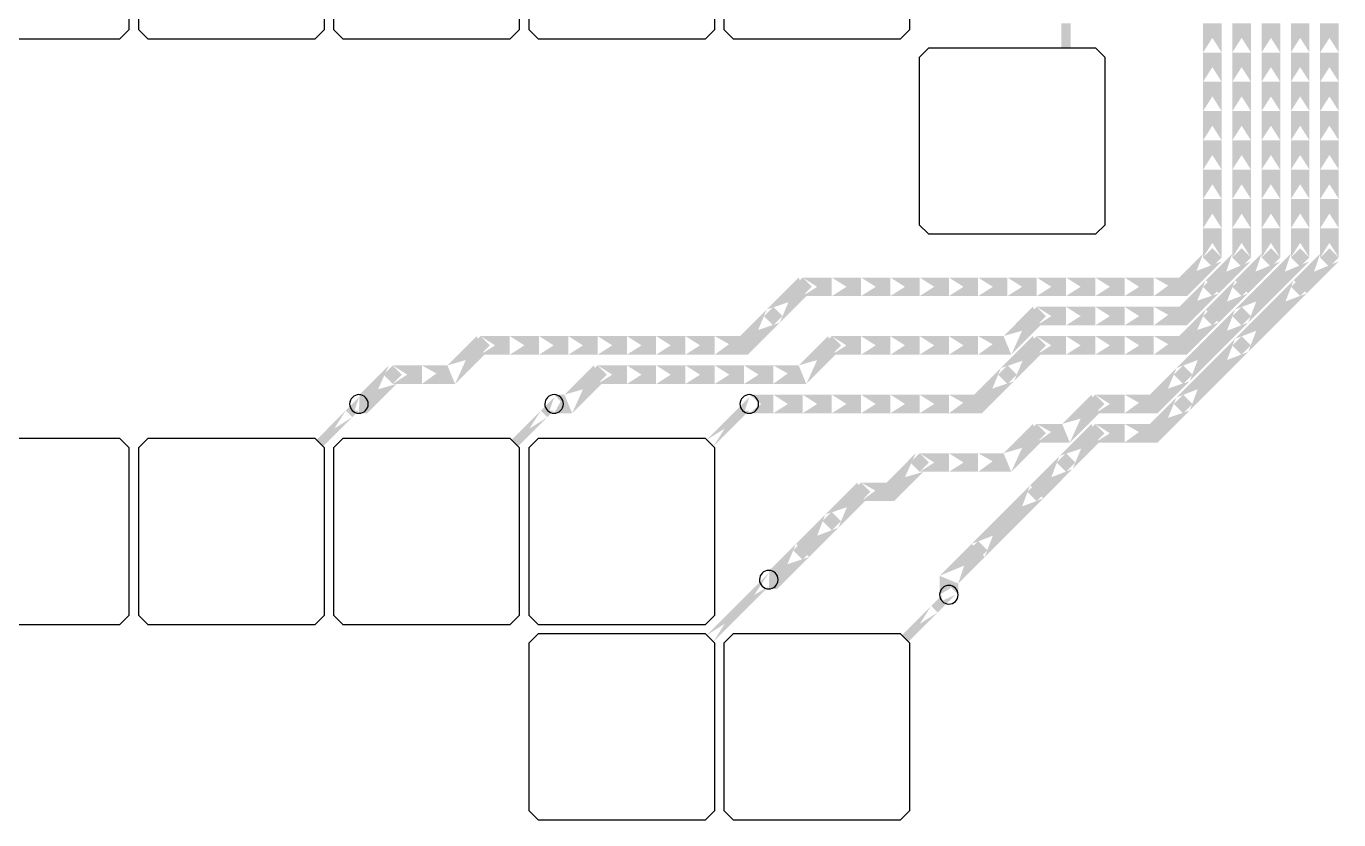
# Model space of a CAD drawing. Header units: metres. Extents: x -14835 to 79490, y -65266 to 750.
# Drawn here: x 59642 to 73765, y -24755 to -16221 of the extents above; entities that cross this region are included whole.
import ezdxf

# ---------------------------------------------------------------- set-up
doc = ezdxf.new("R2010")
doc.units = ezdxf.units.M

msp = doc.modelspace()

# ---------------------------------------------------------------- linework, layer by layer
for points in [[(58750, -14455), (58750, -16255), (58850, -16355), (60650, -16355), (60750, -16255), (60750, -14455), (60650, -14355), (58850, -14355), (58750, -14455)], [(60850, -14455), (60850, -16255), (60950, -16355), (62750, -16355), (62850, -16255), (62850, -14455), (62750, -14355), (60950, -14355), (60850, -14455)], [(62950, -14455), (62950, -16255), (63050, -16355), (64850, -16355), (64950, -16255), (64950, -14455), (64850, -14355), (63050, -14355), (62950, -14455)], [(65050, -14455), (65050, -16255), (65150, -16355), (66950, -16355), (67050, -16255), (67050, -14455), (66950, -14355), (65150, -14355), (65050, -14455)], [(67150, -14455), (67150, -16255), (67250, -16355), (69050, -16355), (69150, -16255), (69150, -14455), (69050, -14355), (67250, -14355), (67150, -14455)], [(69250, -16555), (69250, -18355), (69350, -18455), (71150, -18455), (71250, -18355), (71250, -16555), (71150, -16455), (69350, -16455), (69250, -16555)], [(58750, -20755), (58750, -22555), (58850, -22655), (60650, -22655), (60750, -22555), (60750, -20755), (60650, -20655), (58850, -20655), (58750, -20755)], [(60850, -20755), (60850, -22555), (60950, -22655), (62750, -22655), (62850, -22555), (62850, -20755), (62750, -20655), (60950, -20655), (60850, -20755)], [(62950, -20755), (62950, -22555), (63050, -22655), (64850, -22655), (64950, -22555), (64950, -20755), (64850, -20655), (63050, -20655), (62950, -20755)], [(65050, -20755), (65050, -22555), (65150, -22655), (66950, -22655), (67050, -22555), (67050, -20755), (66950, -20655), (65150, -20655), (65050, -20755)], [(65050, -22855), (65050, -24655), (65150, -24755), (66950, -24755), (67050, -24655), (67050, -22855), (66950, -22755), (65150, -22755), (65050, -22855)], [(67150, -22855), (67150, -24655), (67250, -24755), (69050, -24755), (69150, -24655), (69150, -22855), (69050, -22755), (67250, -22755), (67150, -22855)]]:
    msp.add_lwpolyline(points)
for centre in [(63222, -20283), (65322, -20283), (67422, -20283), (67632, -22173), (69570, -22335)]:
    msp.add_arc(centre, 100, 0, 359)
for points in [[(70880, -16455), (70780, -16455), (70880, -16188), (70780, -16188)], [(72305, -16503), (72505, -16503), (72505, -16188), (72305, -16188)], [(72305, -16503), (72505, -16503), (72305, -16188), (72505, -16188)], [(72620, -16503), (72820, -16503), (72820, -16188), (72620, -16188)], [(72620, -16503), (72820, -16503), (72620, -16188), (72820, -16188)], [(72935, -16503), (73135, -16503), (73135, -16188), (72935, -16188)], [(72935, -16503), (73135, -16503), (72935, -16188), (73135, -16188)], [(73250, -16503), (73450, -16503), (73450, -16188), (73250, -16188)], [(73250, -16503), (73450, -16503), (73250, -16188), (73450, -16188)], [(73565, -16503), (73765, -16503), (73765, -16188), (73565, -16188)], [(73565, -16503), (73765, -16503), (73565, -16188), (73765, -16188)], [(72305, -16818), (72505, -16818), (72505, -16503), (72305, -16503)], [(72305, -16818), (72505, -16818), (72305, -16503), (72505, -16503)], [(72620, -16818), (72820, -16818), (72820, -16503), (72620, -16503)], [(72620, -16818), (72820, -16818), (72620, -16503), (72820, -16503)], [(72935, -16818), (73135, -16818), (73135, -16503), (72935, -16503)], [(72935, -16818), (73135, -16818), (72935, -16503), (73135, -16503)], [(73250, -16818), (73450, -16818), (73450, -16503), (73250, -16503)], [(73250, -16818), (73450, -16818), (73250, -16503), (73450, -16503)], [(73565, -16818), (73765, -16818), (73765, -16503), (73565, -16503)], [(73565, -16818), (73765, -16818), (73565, -16503), (73765, -16503)], [(72305, -17133), (72505, -17133), (72505, -16818), (72305, -16818)], [(72305, -17133), (72505, -17133), (72305, -16818), (72505, -16818)], [(72620, -17133), (72820, -17133), (72820, -16818), (72620, -16818)], [(72620, -17133), (72820, -17133), (72620, -16818), (72820, -16818)], [(72935, -17133), (73135, -17133), (73135, -16818), (72935, -16818)], [(72935, -17133), (73135, -17133), (72935, -16818), (73135, -16818)], [(73250, -17133), (73450, -17133), (73450, -16818), (73250, -16818)], [(73250, -17133), (73450, -17133), (73250, -16818), (73450, -16818)], [(73565, -17133), (73765, -17133), (73765, -16818), (73565, -16818)], [(73565, -17133), (73765, -17133), (73565, -16818), (73765, -16818)], [(72305, -17448), (72505, -17448), (72505, -17133), (72305, -17133)], [(72305, -17448), (72505, -17448), (72305, -17133), (72505, -17133)], [(72620, -17448), (72820, -17448), (72820, -17133), (72620, -17133)], [(72620, -17448), (72820, -17448), (72620, -17133), (72820, -17133)], [(72935, -17448), (73135, -17448), (73135, -17133), (72935, -17133)], [(72935, -17448), (73135, -17448), (72935, -17133), (73135, -17133)], [(73250, -17448), (73450, -17448), (73450, -17133), (73250, -17133)], [(73250, -17448), (73450, -17448), (73250, -17133), (73450, -17133)], [(73565, -17448), (73765, -17448), (73765, -17133), (73565, -17133)], [(73565, -17448), (73765, -17448), (73565, -17133), (73765, -17133)], [(72305, -17763), (72505, -17763), (72505, -17448), (72305, -17448)], [(72305, -17763), (72505, -17763), (72305, -17448), (72505, -17448)], [(72620, -17763), (72820, -17763), (72820, -17448), (72620, -17448)], [(72620, -17763), (72820, -17763), (72620, -17448), (72820, -17448)], [(72935, -17763), (73135, -17763), (73135, -17448), (72935, -17448)], [(72935, -17763), (73135, -17763), (72935, -17448), (73135, -17448)], [(73250, -17763), (73450, -17763), (73450, -17448), (73250, -17448)], [(73250, -17763), (73450, -17763), (73250, -17448), (73450, -17448)], [(73565, -17763), (73765, -17763), (73765, -17448), (73565, -17448)], [(73565, -17763), (73765, -17763), (73565, -17448), (73765, -17448)], [(72305, -18078), (72505, -18078), (72505, -17763), (72305, -17763)], [(72305, -18078), (72505, -18078), (72305, -17763), (72505, -17763)], [(72620, -18078), (72820, -18078), (72820, -17763), (72620, -17763)], [(72620, -18078), (72820, -18078), (72620, -17763), (72820, -17763)], [(72935, -18078), (73135, -18078), (73135, -17763), (72935, -17763)], [(72935, -18078), (73135, -18078), (72935, -17763), (73135, -17763)], [(73250, -18078), (73450, -18078), (73450, -17763), (73250, -17763)], [(73250, -18078), (73450, -18078), (73250, -17763), (73450, -17763)], [(73565, -18078), (73765, -18078), (73765, -17763), (73565, -17763)], [(73565, -18078), (73765, -18078), (73565, -17763), (73765, -17763)], [(72305, -18393), (72505, -18393), (72505, -18078), (72305, -18078)], [(72305, -18393), (72505, -18393), (72305, -18078), (72505, -18078)], [(72620, -18393), (72820, -18393), (72820, -18078), (72620, -18078)], [(72620, -18393), (72820, -18393), (72620, -18078), (72820, -18078)], [(72935, -18393), (73135, -18393), (73135, -18078), (72935, -18078)], [(72935, -18393), (73135, -18393), (72935, -18078), (73135, -18078)], [(73250, -18393), (73450, -18393), (73450, -18078), (73250, -18078)], [(73250, -18393), (73450, -18393), (73250, -18078), (73450, -18078)], [(73565, -18393), (73765, -18393), (73765, -18078), (73565, -18078)], [(73565, -18393), (73765, -18393), (73565, -18078), (73765, -18078)], [(72305, -18708), (72505, -18708), (72505, -18393), (72305, -18393)], [(72305, -18708), (72505, -18708), (72305, -18393), (72505, -18393)], [(72620, -18708), (72820, -18708), (72820, -18393), (72620, -18393)], [(72620, -18708), (72820, -18708), (72620, -18393), (72820, -18393)], [(72935, -18708), (73135, -18708), (73135, -18393), (72935, -18393)], [(72935, -18708), (73135, -18708), (72935, -18393), (73135, -18393)], [(73250, -18708), (73450, -18708), (73450, -18393), (73250, -18393)], [(73250, -18708), (73450, -18708), (73250, -18393), (73450, -18393)], [(73565, -18708), (73765, -18708), (73765, -18393), (73565, -18393)], [(73565, -18708), (73765, -18708), (73565, -18393), (73765, -18393)], [(72405, -18608), (72305, -18708), (72505, -18708), (72405, -18808)], [(72720, -18608), (72620, -18708), (72820, -18708), (72720, -18808)], [(73035, -18608), (72935, -18708), (73135, -18708), (73035, -18808)], [(73350, -18608), (73250, -18708), (73450, -18708), (73350, -18808)], [(73665, -18608), (73565, -18708), (73765, -18708), (73665, -18808)], [(72048.578644, -18923), (72131.421356, -19123), (72305, -18666.578644), (72505, -18749.421356)], [(72048.578644, -18923), (72131.421356, -19123), (72505, -18749.421356), (72305, -18666.578644)], [(72475.710678, -19093.710678), (72334.289322, -18952.289322), (72620, -18666.578644), (72820, -18749.421356)], [(72475.710678, -19093.710678), (72334.289322, -18952.289322), (72820, -18749.421356), (72620, -18666.578644)], [(72790.710678, -19093.710678), (72649.289322, -18952.289322), (72935, -18666.578644), (73135, -18749.421356)], [(72790.710678, -19093.710678), (72649.289322, -18952.289322), (73135, -18749.421356), (72935, -18666.578644)], [(73105.710678, -19093.710678), (72964.289322, -18952.289322), (73250, -18666.578644), (73450, -18749.421356)], [(73105.710678, -19093.710678), (72964.289322, -18952.289322), (73450, -18749.421356), (73250, -18666.578644)], [(73420.710678, -19093.710678), (73279.289322, -18952.289322), (73565, -18666.578644), (73765, -18749.421356)], [(73420.710678, -19093.710678), (73279.289322, -18952.289322), (73765, -18749.421356), (73565, -18666.578644)], [(67750.710678, -19408.710678), (67609.289322, -19267.289322), (68036.421356, -19123), (67953.578644, -18923)], [(67750.710678, -19408.710678), (67609.289322, -19267.289322), (67953.578644, -18923), (68036.421356, -19123)], [(67995, -18923), (67895, -19023), (68095, -19023), (67995, -19123)], [(67995, -18923), (67995, -19123), (68310, -19123), (68310, -18923)], [(67995, -18923), (67995, -19123), (68310, -18923), (68310, -19123)], [(68310, -18923), (68310, -19123), (68625, -19123), (68625, -18923)], [(68310, -18923), (68310, -19123), (68625, -18923), (68625, -19123)], [(68625, -18923), (68625, -19123), (68940, -19123), (68940, -18923)], [(68625, -18923), (68625, -19123), (68940, -18923), (68940, -19123)], [(68940, -18923), (68940, -19123), (69255, -19123), (69255, -18923)], [(68940, -18923), (68940, -19123), (69255, -18923), (69255, -19123)], [(69255, -18923), (69255, -19123), (69570, -19123), (69570, -18923)], [(69255, -18923), (69255, -19123), (69570, -18923), (69570, -19123)], [(69570, -18923), (69570, -19123), (69885, -19123), (69885, -18923)], [(69570, -18923), (69570, -19123), (69885, -18923), (69885, -19123)], [(69885, -18923), (69885, -19123), (70200, -19123), (70200, -18923)], [(69885, -18923), (69885, -19123), (70200, -18923), (70200, -19123)], [(70200, -18923), (70200, -19123), (70515, -19123), (70515, -18923)], [(70200, -18923), (70200, -19123), (70515, -18923), (70515, -19123)], [(70515, -18923), (70515, -19123), (70830, -19123), (70830, -18923)], [(70515, -18923), (70515, -19123), (70830, -18923), (70830, -19123)], [(70830, -18923), (70830, -19123), (71145, -19123), (71145, -18923)], [(70830, -18923), (70830, -19123), (71145, -18923), (71145, -19123)], [(71145, -18923), (71145, -19123), (71460, -19123), (71460, -18923)], [(71145, -18923), (71145, -19123), (71460, -18923), (71460, -19123)], [(71460, -18923), (71460, -19123), (71775, -19123), (71775, -18923)], [(71460, -18923), (71460, -19123), (71775, -18923), (71775, -19123)], [(71775, -18923), (71775, -19123), (72048.578644, -18923), (72131.421356, -19123)], [(71775, -18923), (71775, -19123), (72131.421356, -19123), (72048.578644, -18923)], [(72405, -18923), (72305, -19023), (72505, -19023), (72405, -19123)], [(72720, -18923), (72620, -19023), (72820, -19023), (72720, -19123)], [(73035, -18923), (72935, -19023), (73135, -19023), (73035, -19123)], [(73350, -18923), (73250, -19023), (73450, -19023), (73350, -19123)], [(72048.578644, -19238), (72131.421356, -19438), (72475.710678, -19093.710678), (72334.289322, -18952.289322)], [(72048.578644, -19238), (72131.421356, -19438), (72334.289322, -18952.289322), (72475.710678, -19093.710678)], [(72475.710678, -19408.710678), (72334.289322, -19267.289322), (72790.710678, -19093.710678), (72649.289322, -18952.289322)], [(72475.710678, -19408.710678), (72334.289322, -19267.289322), (72649.289322, -18952.289322), (72790.710678, -19093.710678)], [(72790.710678, -19408.710678), (72649.289322, -19267.289322), (73105.710678, -19093.710678), (72964.289322, -18952.289322)], [(72790.710678, -19408.710678), (72649.289322, -19267.289322), (72964.289322, -18952.289322), (73105.710678, -19093.710678)], [(73105.710678, -19408.710678), (72964.289322, -19267.289322), (73420.710678, -19093.710678), (73279.289322, -18952.289322)], [(73105.710678, -19408.710678), (72964.289322, -19267.289322), (73279.289322, -18952.289322), (73420.710678, -19093.710678)], [(67323.578644, -19553), (67406.421356, -19753), (67750.710678, -19408.710678), (67609.289322, -19267.289322)], [(67323.578644, -19553), (67406.421356, -19753), (67609.289322, -19267.289322), (67750.710678, -19408.710678)], [(67680, -19238), (67580, -19338), (67780, -19338), (67680, -19438)], [(70158.578644, -19553), (70241.421356, -19753), (70556.421356, -19438), (70473.578644, -19238)], [(70158.578644, -19553), (70241.421356, -19753), (70473.578644, -19238), (70556.421356, -19438)], [(70515, -19238), (70415, -19338), (70615, -19338), (70515, -19438)], [(70515, -19238), (70515, -19438), (70830, -19438), (70830, -19238)], [(70515, -19238), (70515, -19438), (70830, -19238), (70830, -19438)], [(70830, -19238), (70830, -19438), (71145, -19438), (71145, -19238)], [(70830, -19238), (70830, -19438), (71145, -19238), (71145, -19438)], [(71145, -19238), (71145, -19438), (71460, -19438), (71460, -19238)], [(71145, -19238), (71145, -19438), (71460, -19238), (71460, -19438)], [(71460, -19238), (71460, -19438), (71775, -19438), (71775, -19238)], [(71460, -19238), (71460, -19438), (71775, -19238), (71775, -19438)], [(71775, -19238), (71775, -19438), (72048.578644, -19238), (72131.421356, -19438)], [(71775, -19238), (71775, -19438), (72131.421356, -19438), (72048.578644, -19238)], [(72048.578644, -19553), (72131.421356, -19753), (72475.710678, -19408.710678), (72334.289322, -19267.289322)], [(72048.578644, -19553), (72131.421356, -19753), (72334.289322, -19267.289322), (72475.710678, -19408.710678)], [(72405, -19238), (72305, -19338), (72505, -19338), (72405, -19438)], [(72475.710678, -19723.710678), (72334.289322, -19582.289322), (72790.710678, -19408.710678), (72649.289322, -19267.289322)], [(72475.710678, -19723.710678), (72334.289322, -19582.289322), (72649.289322, -19267.289322), (72790.710678, -19408.710678)], [(72720, -19238), (72620, -19338), (72820, -19338), (72720, -19438)], [(72790.710678, -19723.710678), (72649.289322, -19582.289322), (73105.710678, -19408.710678), (72964.289322, -19267.289322)], [(72790.710678, -19723.710678), (72649.289322, -19582.289322), (72964.289322, -19267.289322), (73105.710678, -19408.710678)], [(73035, -19238), (72935, -19338), (73135, -19338), (73035, -19438)], [(64173.578644, -19868), (64256.421356, -20068), (64571.421356, -19753), (64488.578644, -19553)], [(64173.578644, -19868), (64256.421356, -20068), (64488.578644, -19553), (64571.421356, -19753)], [(64530, -19553), (64430, -19653), (64630, -19653), (64530, -19753)], [(64530, -19553), (64530, -19753), (64845, -19753), (64845, -19553)], [(64530, -19553), (64530, -19753), (64845, -19553), (64845, -19753)], [(64845, -19553), (64845, -19753), (65160, -19753), (65160, -19553)], [(64845, -19553), (64845, -19753), (65160, -19553), (65160, -19753)], [(65160, -19553), (65160, -19753), (65475, -19753), (65475, -19553)], [(65160, -19553), (65160, -19753), (65475, -19553), (65475, -19753)], [(65475, -19553), (65475, -19753), (65790, -19753), (65790, -19553)], [(65475, -19553), (65475, -19753), (65790, -19553), (65790, -19753)], [(65790, -19553), (65790, -19753), (66105, -19753), (66105, -19553)], [(65790, -19553), (65790, -19753), (66105, -19553), (66105, -19753)], [(66105, -19553), (66105, -19753), (66420, -19753), (66420, -19553)], [(66105, -19553), (66105, -19753), (66420, -19553), (66420, -19753)], [(66420, -19553), (66420, -19753), (66735, -19753), (66735, -19553)], [(66420, -19553), (66420, -19753), (66735, -19553), (66735, -19753)], [(66735, -19553), (66735, -19753), (67050, -19753), (67050, -19553)], [(66735, -19553), (66735, -19753), (67050, -19553), (67050, -19753)], [(67050, -19553), (67050, -19753), (67323.578644, -19553), (67406.421356, -19753)], [(67050, -19553), (67050, -19753), (67406.421356, -19753), (67323.578644, -19553)], [(67953.578644, -19868), (68036.421356, -20068), (68351.421356, -19753), (68268.578644, -19553)], [(67953.578644, -19868), (68036.421356, -20068), (68268.578644, -19553), (68351.421356, -19753)], [(68310, -19553), (68210, -19653), (68410, -19653), (68310, -19753)], [(68310, -19553), (68310, -19753), (68625, -19753), (68625, -19553)], [(68310, -19553), (68310, -19753), (68625, -19553), (68625, -19753)], [(68625, -19553), (68625, -19753), (68940, -19753), (68940, -19553)], [(68625, -19553), (68625, -19753), (68940, -19553), (68940, -19753)], [(68940, -19553), (68940, -19753), (69255, -19753), (69255, -19553)], [(68940, -19553), (68940, -19753), (69255, -19553), (69255, -19753)], [(69255, -19553), (69255, -19753), (69570, -19753), (69570, -19553)], [(69255, -19553), (69255, -19753), (69570, -19553), (69570, -19753)], [(69570, -19553), (69570, -19753), (69885, -19753), (69885, -19553)], [(69570, -19553), (69570, -19753), (69885, -19553), (69885, -19753)], [(69885, -19553), (69885, -19753), (70158.578644, -19553), (70241.421356, -19753)], [(69885, -19553), (69885, -19753), (70241.421356, -19753), (70158.578644, -19553)], [(70270.710678, -20038.710678), (70129.289322, -19897.289322), (70556.421356, -19753), (70473.578644, -19553)], [(70270.710678, -20038.710678), (70129.289322, -19897.289322), (70473.578644, -19553), (70556.421356, -19753)], [(70515, -19553), (70415, -19653), (70615, -19653), (70515, -19753)], [(70515, -19553), (70515, -19753), (70830, -19753), (70830, -19553)], [(70515, -19553), (70515, -19753), (70830, -19553), (70830, -19753)], [(70830, -19553), (70830, -19753), (71145, -19753), (71145, -19553)], [(70830, -19553), (70830, -19753), (71145, -19553), (71145, -19753)], [(71145, -19553), (71145, -19753), (71460, -19753), (71460, -19553)], [(71145, -19553), (71145, -19753), (71460, -19553), (71460, -19753)], [(71460, -19553), (71460, -19753), (71775, -19753), (71775, -19553)], [(71460, -19553), (71460, -19753), (71775, -19553), (71775, -19753)], [(71775, -19553), (71775, -19753), (72048.578644, -19553), (72131.421356, -19753)], [(71775, -19553), (71775, -19753), (72131.421356, -19753), (72048.578644, -19553)], [(72160.710678, -20038.710678), (72019.289322, -19897.289322), (72475.710678, -19723.710678), (72334.289322, -19582.289322)], [(72160.710678, -20038.710678), (72019.289322, -19897.289322), (72334.289322, -19582.289322), (72475.710678, -19723.710678)], [(72405, -19553), (72305, -19653), (72505, -19653), (72405, -19753)], [(72475.710678, -20038.710678), (72334.289322, -19897.289322), (72790.710678, -19723.710678), (72649.289322, -19582.289322)], [(72475.710678, -20038.710678), (72334.289322, -19897.289322), (72649.289322, -19582.289322), (72790.710678, -19723.710678)], [(72720, -19553), (72620, -19653), (72820, -19653), (72720, -19753)], [(63228.578644, -20183), (63311.421356, -20383), (63626.421356, -20068), (63543.578644, -19868)], [(63228.578644, -20183), (63311.421356, -20383), (63543.578644, -19868), (63626.421356, -20068)], [(63585, -19868), (63485, -19968), (63685, -19968), (63585, -20068)], [(63585, -19868), (63585, -20068), (63900, -20068), (63900, -19868)], [(63585, -19868), (63585, -20068), (63900, -19868), (63900, -20068)], [(63900, -19868), (63900, -20068), (64173.578644, -19868), (64256.421356, -20068)], [(63900, -19868), (63900, -20068), (64256.421356, -20068), (64173.578644, -19868)], [(65433.578644, -20183), (65516.421356, -20383), (65831.421356, -20068), (65748.578644, -19868)], [(65433.578644, -20183), (65516.421356, -20383), (65748.578644, -19868), (65831.421356, -20068)], [(65790, -19868), (65690, -19968), (65890, -19968), (65790, -20068)], [(65790, -19868), (65790, -20068), (66105, -20068), (66105, -19868)], [(65790, -19868), (65790, -20068), (66105, -19868), (66105, -20068)], [(66105, -19868), (66105, -20068), (66420, -20068), (66420, -19868)], [(66105, -19868), (66105, -20068), (66420, -19868), (66420, -20068)], [(66420, -19868), (66420, -20068), (66735, -20068), (66735, -19868)], [(66420, -19868), (66420, -20068), (66735, -19868), (66735, -20068)], [(66735, -19868), (66735, -20068), (67050, -20068), (67050, -19868)], [(66735, -19868), (66735, -20068), (67050, -19868), (67050, -20068)], [(67050, -19868), (67050, -20068), (67365, -20068), (67365, -19868)], [(67050, -19868), (67050, -20068), (67365, -19868), (67365, -20068)], [(67365, -19868), (67365, -20068), (67680, -20068), (67680, -19868)], [(67365, -19868), (67365, -20068), (67680, -19868), (67680, -20068)], [(67680, -19868), (67680, -20068), (67953.578644, -19868), (68036.421356, -20068)], [(67680, -19868), (67680, -20068), (68036.421356, -20068), (67953.578644, -19868)], [(69843.578644, -20183), (69926.421356, -20383), (70270.710678, -20038.710678), (70129.289322, -19897.289322)], [(69843.578644, -20183), (69926.421356, -20383), (70129.289322, -19897.289322), (70270.710678, -20038.710678)], [(70200, -19868), (70100, -19968), (70300, -19968), (70200, -20068)], [(71733.578644, -20183), (71816.421356, -20383), (72160.710678, -20038.710678), (72019.289322, -19897.289322)], [(71733.578644, -20183), (71816.421356, -20383), (72019.289322, -19897.289322), (72160.710678, -20038.710678)], [(72090, -19868), (71990, -19968), (72190, -19968), (72090, -20068)], [(72160.710678, -20353.710678), (72019.289322, -20212.289322), (72475.710678, -20038.710678), (72334.289322, -19897.289322)], [(72160.710678, -20353.710678), (72019.289322, -20212.289322), (72334.289322, -19897.289322), (72475.710678, -20038.710678)], [(72405, -19868), (72305, -19968), (72505, -19968), (72405, -20068)], [(63222, -20183), (63222, -20383), (63311.421356, -20383), (63228.578644, -20183)], [(63222, -20183), (63222, -20383), (63228.578644, -20183), (63311.421356, -20383)], [(65322, -20183), (65322, -20383), (65516.421356, -20383), (65433.578644, -20183)], [(65322, -20183), (65322, -20383), (65433.578644, -20183), (65516.421356, -20383)], [(67422, -20183), (67422, -20383), (67680, -20383), (67680, -20183)], [(67422, -20183), (67422, -20383), (67680, -20183), (67680, -20383)], [(67680, -20183), (67680, -20383), (67995, -20383), (67995, -20183)], [(67680, -20183), (67680, -20383), (67995, -20183), (67995, -20383)], [(67995, -20183), (67995, -20383), (68310, -20383), (68310, -20183)], [(67995, -20183), (67995, -20383), (68310, -20183), (68310, -20383)], [(68310, -20183), (68310, -20383), (68625, -20383), (68625, -20183)], [(68310, -20183), (68310, -20383), (68625, -20183), (68625, -20383)], [(68625, -20183), (68625, -20383), (68940, -20383), (68940, -20183)], [(68625, -20183), (68625, -20383), (68940, -20183), (68940, -20383)], [(68940, -20183), (68940, -20383), (69255, -20383), (69255, -20183)], [(68940, -20183), (68940, -20383), (69255, -20183), (69255, -20383)], [(69255, -20183), (69255, -20383), (69570, -20383), (69570, -20183)], [(69255, -20183), (69255, -20383), (69570, -20183), (69570, -20383)], [(69570, -20183), (69570, -20383), (69843.578644, -20183), (69926.421356, -20383)], [(69570, -20183), (69570, -20383), (69926.421356, -20383), (69843.578644, -20183)], [(70788.578644, -20498), (70871.421356, -20698), (71186.421356, -20383), (71103.578644, -20183)], [(70788.578644, -20498), (70871.421356, -20698), (71103.578644, -20183), (71186.421356, -20383)], [(71145, -20183), (71045, -20283), (71245, -20283), (71145, -20383)], [(71145, -20183), (71145, -20383), (71460, -20383), (71460, -20183)], [(71145, -20183), (71145, -20383), (71460, -20183), (71460, -20383)], [(71460, -20183), (71460, -20383), (71733.578644, -20183), (71816.421356, -20383)], [(71460, -20183), (71460, -20383), (71816.421356, -20383), (71733.578644, -20183)], [(72090, -20183), (71990, -20283), (72190, -20283), (72090, -20383)], [(63150.355339, -20425.355339), (63079.644661, -20354.644661), (63222, -20353.7), (63222, -20212.3)], [(63150.355339, -20425.355339), (63079.644661, -20354.644661), (63222, -20212.3), (63222, -20353.7)], [(65250.355339, -20425.355339), (65179.644661, -20354.644661), (65322, -20353.7), (65322, -20212.3)], [(65250.355339, -20425.355339), (65179.644661, -20354.644661), (65322, -20212.3), (65322, -20353.7)], [(67350.355339, -20425.355339), (67279.644661, -20354.644661), (67422, -20353.7), (67422, -20212.3)], [(67350.355339, -20425.355339), (67279.644661, -20354.644661), (67422, -20212.3), (67422, -20353.7)], [(71733.578644, -20498), (71816.421356, -20698), (72160.710678, -20353.710678), (72019.289322, -20212.289322)], [(71733.578644, -20498), (71816.421356, -20698), (72019.289322, -20212.289322), (72160.710678, -20353.710678)], [(62835.355339, -20740.355339), (62764.644661, -20669.644661), (63150.355339, -20425.355339), (63079.644661, -20354.644661)], [(62835.355339, -20740.355339), (62764.644661, -20669.644661), (63079.644661, -20354.644661), (63150.355339, -20425.355339)], [(64935.355339, -20740.355339), (64864.644661, -20669.644661), (65250.355339, -20425.355339), (65179.644661, -20354.644661)], [(64935.355339, -20740.355339), (64864.644661, -20669.644661), (65179.644661, -20354.644661), (65250.355339, -20425.355339)], [(67035.355339, -20740.355339), (66964.644661, -20669.644661), (67350.355339, -20425.355339), (67279.644661, -20354.644661)], [(67035.355339, -20740.355339), (66964.644661, -20669.644661), (67279.644661, -20354.644661), (67350.355339, -20425.355339)], [(70158.578644, -20813), (70241.421356, -21013), (70556.421356, -20698), (70473.578644, -20498)], [(70158.578644, -20813), (70241.421356, -21013), (70473.578644, -20498), (70556.421356, -20698)], [(70515, -20498), (70415, -20598), (70615, -20598), (70515, -20698)], [(70515, -20498), (70515, -20698), (70788.578644, -20498), (70871.421356, -20698)], [(70515, -20498), (70515, -20698), (70871.421356, -20698), (70788.578644, -20498)], [(70900.710678, -20983.710678), (70759.289322, -20842.289322), (71186.421356, -20698), (71103.578644, -20498)], [(70900.710678, -20983.710678), (70759.289322, -20842.289322), (71103.578644, -20498), (71186.421356, -20698)], [(71145, -20498), (71045, -20598), (71245, -20598), (71145, -20698)], [(71145, -20498), (71145, -20698), (71460, -20698), (71460, -20498)], [(71145, -20498), (71145, -20698), (71460, -20498), (71460, -20698)], [(71460, -20498), (71460, -20698), (71733.578644, -20498), (71816.421356, -20698)], [(71460, -20498), (71460, -20698), (71816.421356, -20698), (71733.578644, -20498)], [(68898.578644, -21128), (68981.421356, -21328), (69296.421356, -21013), (69213.578644, -20813)], [(68898.578644, -21128), (68981.421356, -21328), (69213.578644, -20813), (69296.421356, -21013)], [(69255, -20813), (69155, -20913), (69355, -20913), (69255, -21013)], [(69255, -20813), (69255, -21013), (69570, -21013), (69570, -20813)], [(69255, -20813), (69255, -21013), (69570, -20813), (69570, -21013)], [(69570, -20813), (69570, -21013), (69885, -21013), (69885, -20813)], [(69570, -20813), (69570, -21013), (69885, -20813), (69885, -21013)], [(69885, -20813), (69885, -21013), (70158.578644, -20813), (70241.421356, -21013)], [(69885, -20813), (69885, -21013), (70241.421356, -21013), (70158.578644, -20813)], [(70585.710678, -21298.710678), (70444.289322, -21157.289322), (70900.710678, -20983.710678), (70759.289322, -20842.289322)], [(70585.710678, -21298.710678), (70444.289322, -21157.289322), (70759.289322, -20842.289322), (70900.710678, -20983.710678)], [(70830, -20813), (70730, -20913), (70930, -20913), (70830, -21013)], [(68380.710678, -21613.710678), (68239.289322, -21472.289322), (68666.421356, -21328), (68583.578644, -21128)], [(68380.710678, -21613.710678), (68239.289322, -21472.289322), (68583.578644, -21128), (68666.421356, -21328)], [(68625, -21128), (68525, -21228), (68725, -21228), (68625, -21328)], [(68625, -21128), (68625, -21328), (68898.578644, -21128), (68981.421356, -21328)], [(68625, -21128), (68625, -21328), (68981.421356, -21328), (68898.578644, -21128)], [(70270.710678, -21613.710678), (70129.289322, -21472.289322), (70585.710678, -21298.710678), (70444.289322, -21157.289322)], [(70270.710678, -21613.710678), (70129.289322, -21472.289322), (70444.289322, -21157.289322), (70585.710678, -21298.710678)], [(70515, -21128), (70415, -21228), (70615, -21228), (70515, -21328)], [(68310, -21443), (68210, -21543), (68410, -21543), (68310, -21643)], [(70200, -21443), (70100, -21543), (70300, -21543), (70200, -21643)], [(68065.710678, -21928.710678), (67924.289322, -21787.289322), (68380.710678, -21613.710678), (68239.289322, -21472.289322)], [(68065.710678, -21928.710678), (67924.289322, -21787.289322), (68239.289322, -21472.289322), (68380.710678, -21613.710678)], [(69955.710678, -21928.710678), (69814.289322, -21787.289322), (70270.710678, -21613.710678), (70129.289322, -21472.289322)], [(69955.710678, -21928.710678), (69814.289322, -21787.289322), (70129.289322, -21472.289322), (70270.710678, -21613.710678)], [(67638.578644, -22073), (67721.421356, -22273), (68065.710678, -21928.710678), (67924.289322, -21787.289322)], [(67638.578644, -22073), (67721.421356, -22273), (67924.289322, -21787.289322), (68065.710678, -21928.710678)], [(67995, -21758), (67895, -21858), (68095, -21858), (67995, -21958)], [(69670, -22214.421356), (69470, -22131.578644), (69955.710678, -21928.710678), (69814.289322, -21787.289322)], [(69670, -22214.421356), (69470, -22131.578644), (69814.289322, -21787.289322), (69955.710678, -21928.710678)], [(69885, -21758), (69785, -21858), (69985, -21858), (69885, -21958)], [(67350.355339, -22525.355339), (67279.644661, -22454.644661), (67632, -22243.7), (67632, -22102.3)], [(67350.355339, -22525.355339), (67279.644661, -22454.644661), (67632, -22102.3), (67632, -22243.7)], [(67632, -22073), (67632, -22273), (67721.421356, -22273), (67638.578644, -22073)], [(67632, -22073), (67632, -22273), (67638.578644, -22073), (67721.421356, -22273)], [(69470, -22335), (69670, -22335), (69670, -22214.421356), (69470, -22131.578644)], [(69470, -22335), (69670, -22335), (69470, -22131.578644), (69670, -22214.421356)], [(67035.355339, -22840.355339), (66964.644661, -22769.644661), (67350.355339, -22525.355339), (67279.644661, -22454.644661)], [(67035.355339, -22840.355339), (66964.644661, -22769.644661), (67279.644661, -22454.644661), (67350.355339, -22525.355339)], [(69135.355339, -22840.355339), (69064.644661, -22769.644661), (69450.355339, -22525.355339), (69379.644661, -22454.644661)], [(69135.355339, -22840.355339), (69064.644661, -22769.644661), (69379.644661, -22454.644661), (69450.355339, -22525.355339)], [(69450.355339, -22525.355339), (69379.644661, -22454.644661), (69499.3, -22335), (69640.7, -22335)], [(69450.355339, -22525.355339), (69379.644661, -22454.644661), (69640.7, -22335), (69499.3, -22335)]]:
    msp.add_solid(points)

doc.saveas('drawing.dxf')
